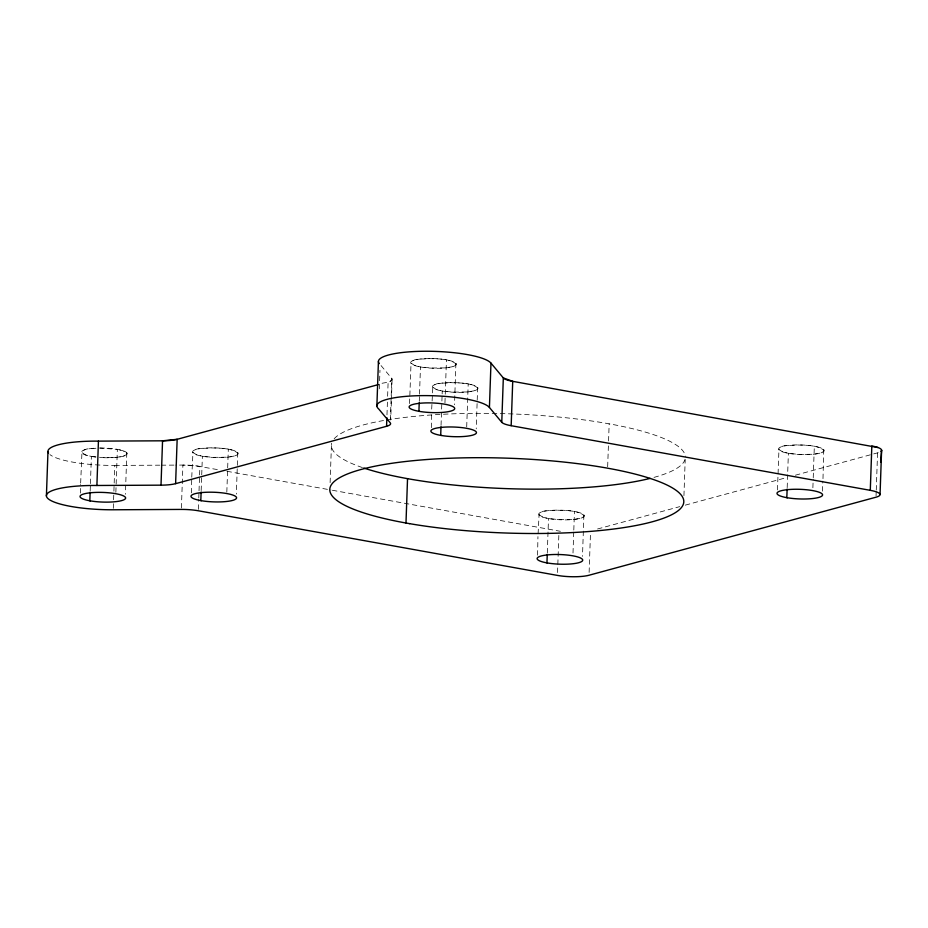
<?xml version="1.0" encoding="UTF-8"?>
<svg xmlns="http://www.w3.org/2000/svg" width="928" height="928" viewBox="0 0 928 928"><rect width="100%" height="100%" fill="white"/><g stroke="black" fill="none" stroke-linecap="round" stroke-linejoin="round"><path stroke-width="0.7" stroke-dasharray="4.64 3.48" d="M80.469 493.081L80.632 484.509M80.655 483.082L81.931 453.003M126.811 452.783L125.408 494.276M191.458 492.896L191.736 478.616M191.76 477.189L192.931 452.829M237.765 452.597L236.362 494.09M409.55 403.587L411.023 363.521M431.334 427.669L431.636 411.962M455.903 363.3L454.5 404.782M477.642 387.37L476.238 428.864M537.59 555.199L537.938 536.628M583.898 514.901L582.494 556.382M777.467 489.961L778.94 449.894M823.762 449.662L822.962 479.683M392.08 379.726L391.477 398.82M90.178 490.773L90.387 485.042M90.434 483.616L91.385 456.425L85.585 454.964L81.966 452.586C83.3 447.667 91.64 448.966 95.967 448.236M113.297 508.335L113.552 501.178M113.599 499.751L113.842 492.594M113.9 491.167L114.794 465.415A56.759 11.994 2 0 1 49.973 454.627M115.861 492.292L117.357 449.361L99.621 448.05M181.401 507.999L182.909 465.067L195.135 465.74L218.405 469.754M198.383 509.344L198.731 499.322M198.778 497.895L198.975 492.176M199.033 490.738L199.532 476.435M199.578 474.997L199.88 466.413A22.701 4.802 2 0 0 182.909 465.067L175.659 465.102M201.167 490.576L201.666 476.273M201.724 474.846L202.374 456.24L196.574 454.778L192.966 452.4C195.077 446.612 205.622 449.048 210.598 447.864C219.692 448.375 229.993 447.47 237.73 453.015L237.614 454.407L234.065 456.077L227.395 457.191L212.895 457.353L202.374 456.24M226.826 492.107L228.323 449.187M330.113 482.676L331.47 444.036M379.32 388.844L379.97 370.237M386.976 414.851L387.417 401.975M387.626 396.244L388.124 381.942A22.701 4.802 2 0 0 391.802 378.473L380.167 364.518M390.352 419.966L391.802 378.473C392.034 383.519 382.545 382.046 379.738 384.215M391.384 401.592L390.711 419.816M419.27 401.279L419.468 395.56M419.526 394.122L420.465 366.943L414.665 365.481L411.058 363.103C413.169 357.303 423.725 359.739 428.701 358.556C437.807 359.066 448.12 358.162 455.868 363.718L455.752 365.11L452.203 366.78L445.521 367.894L431.01 368.045L420.465 366.943M441.044 425.349L441.844 402.462M441.902 401.024L442.099 395.305M442.146 393.878L442.25 391.013L436.45 389.551L432.842 387.173C434.954 381.385 445.498 383.821 450.474 382.638C459.569 383.148 469.87 382.243 477.607 387.788L477.491 389.18L473.941 390.85L467.271 391.964L452.771 392.115L442.25 391.013M444.953 402.798L445.196 395.641M445.254 394.214L446.449 359.878M466.703 426.88L468.199 383.948M547.3 552.879L548.506 518.543L542.706 517.07L539.098 514.704C541.21 508.904 551.754 511.34 556.73 510.168C565.825 510.678 576.126 509.774 583.863 515.318L583.747 516.71L580.197 518.381L573.527 519.483L559.027 519.645L548.506 518.543M557.542 572.541L558.842 535.34M573.005 552.972L573.759 531.512M573.806 530.085L574.455 511.479M589.118 572.39L590.463 533.751M607.666 466.761L608.513 442.436M608.571 440.997L609.162 423.829M683.936 495.656L685.189 459.882M787.176 487.652L788.382 453.305L782.582 451.843L778.975 449.477C781.086 443.677 791.63 446.113 796.607 444.941C805.701 445.44 816.002 444.547 823.739 450.092L823.623 451.484L820.074 453.154L813.404 454.256L798.904 454.418L788.382 453.305M812.882 487.745L813.183 479.161M813.23 477.734L814.332 446.252M876.055 495.772L876.206 491.48M876.264 490.054L877.563 452.852L879.616 452.017M431.682 409.109L432.808 387.591M538.089 533.762L539.064 515.121M822.37 491.156L822.892 481.122M597.528 528.995L679.725 506.642M685.305 505.134L787.002 477.479M795.366 475.206L877.563 452.852A22.701 4.802 2 0 0 879.28 452.284M114.794 465.415L159.72 465.183M161.17 465.183L174.209 465.114M91.385 456.425L101.929 457.539L116.441 457.376L123.111 456.274L126.66 454.592L126.776 453.2L123.169 450.822L117.357 449.361M226.954 471.285L330.983 490.007M332.41 490.274L558.992 531.048A22.701 4.802 2 0 0 560.419 531.292M99.899 448.015A22.817 4.826 2 0 1 127.171 453.583A22.817 4.826 2 0 1 100.572 457.527M95.77 457.075A22.817 4.826 2 0 1 81.571 452.203A22.817 4.826 2 0 1 95.143 448.178M685.038 459.314A177.097 37.422 2 0 1 652.581 477.758M362.396 467.561A177.097 37.422 2 0 1 331.656 443.178M334.15 438.816A177.097 37.422 2 0 1 522.731 414.398A177.097 37.422 2 0 1 685.316 456.588M420.929 367.024A22.817 4.826 2 0 0 456.228 364.449A22.817 4.826 2 0 0 423.226 358.753A22.817 4.826 2 0 0 420.929 367.024M202.826 456.321A22.794 4.814 2 0 0 238.09 453.746A22.794 4.814 2 0 0 205.123 448.062A22.794 4.814 2 0 0 202.826 456.321M442.702 391.094A22.794 4.814 2 0 0 477.966 388.519A22.794 4.814 2 0 0 444.999 382.835A22.794 4.814 2 0 0 442.702 391.094M788.835 453.386A22.794 4.814 2 0 0 824.099 450.822A22.794 4.814 2 0 0 791.132 445.127A22.794 4.814 2 0 0 788.835 453.386M548.958 518.624A22.794 4.814 2 0 0 584.222 516.049A22.794 4.814 2 0 0 551.255 510.365A22.794 4.814 2 0 0 548.958 518.624"/><path stroke-width="1.39" d="M880.046 494.496L881.6 450.138L880.695 462.341L880.846 460.474M46.412 495.981L47.966 451.634M89.83 500.784L90.132 492.2M96.895 485.483L161.008 485.158A22.701 4.802 2 0 0 175.612 483.662L386.57 426.288A22.701 4.802 2 0 0 390.247 422.82L378.624 408.877A56.759 11.994 2 0 1 421.567 395.63A56.759 11.994 2 0 1 489.427 407.473L501.77 422.298A22.701 4.802 2 0 0 511.177 425.697L870.29 490.332A22.701 4.802 2 0 1 876.009 497.199L589.013 575.244A22.701 4.802 2 0 1 557.438 575.406L198.325 510.771A22.701 4.802 2 0 0 181.354 509.426L113.251 509.774A56.759 11.994 2 0 1 46.992 497.478A56.759 11.994 2 0 1 96.895 485.483L98.438 441.125L162.551 440.812L177.155 439.304L378.346 384.598M161.008 485.158L162.551 440.812A22.701 4.802 2 0 0 177.155 439.304L175.612 483.662M200.819 500.598L201.121 492.014M376.884 405.884L378.427 361.526M386.57 426.288L386.872 417.704M405.988 523.021L407.531 478.662M418.922 411.301L419.224 402.706M440.696 435.371L440.997 426.787M489.427 407.473L490.97 363.115A56.759 11.994 2 0 0 425.14 351.248A56.759 11.994 2 0 0 379.297 363.637M501.77 422.298L503.324 377.94L490.97 363.115M511.177 425.697L512.72 381.338A22.701 4.802 2 0 1 503.324 377.94L512.72 381.338L877.992 447.528M546.952 562.89L547.253 554.306M786.828 497.663L787.13 489.079M870.29 490.332L871.833 445.974A22.701 4.802 2 0 1 880.997 451.333M48.546 453.119A56.759 11.994 2 0 1 98.438 441.125M650.134 478.384A177.097 37.422 2 0 1 363.718 468.002M90.294 500.865A22.817 4.826 2 0 0 125.593 498.29A22.817 4.826 2 0 0 92.591 492.594A22.817 4.826 2 0 0 90.294 500.865M419.386 411.382A22.817 4.826 2 0 0 454.674 408.807A22.817 4.826 2 0 0 421.672 403.112A22.817 4.826 2 0 0 419.386 411.382M409.561 523.647A177.097 37.422 2 0 0 683.495 503.672A177.097 37.422 2 0 0 427.356 459.488A177.097 37.422 2 0 0 409.561 523.647M201.283 500.679A22.794 4.814 2 0 0 236.536 498.104A22.794 4.814 2 0 0 203.568 492.42A22.794 4.814 2 0 0 201.283 500.679M441.16 435.452A22.794 4.814 2 0 0 476.412 432.877A22.794 4.814 2 0 0 443.445 427.193A22.794 4.814 2 0 0 441.16 435.452M787.292 497.744A22.794 4.814 2 0 0 822.544 495.169A22.794 4.814 2 0 0 789.577 489.485A22.794 4.814 2 0 0 787.292 497.744M547.416 562.971A22.794 4.814 2 0 0 582.668 560.408A22.794 4.814 2 0 0 549.701 554.712A22.794 4.814 2 0 0 547.416 562.971"/></g></svg>
